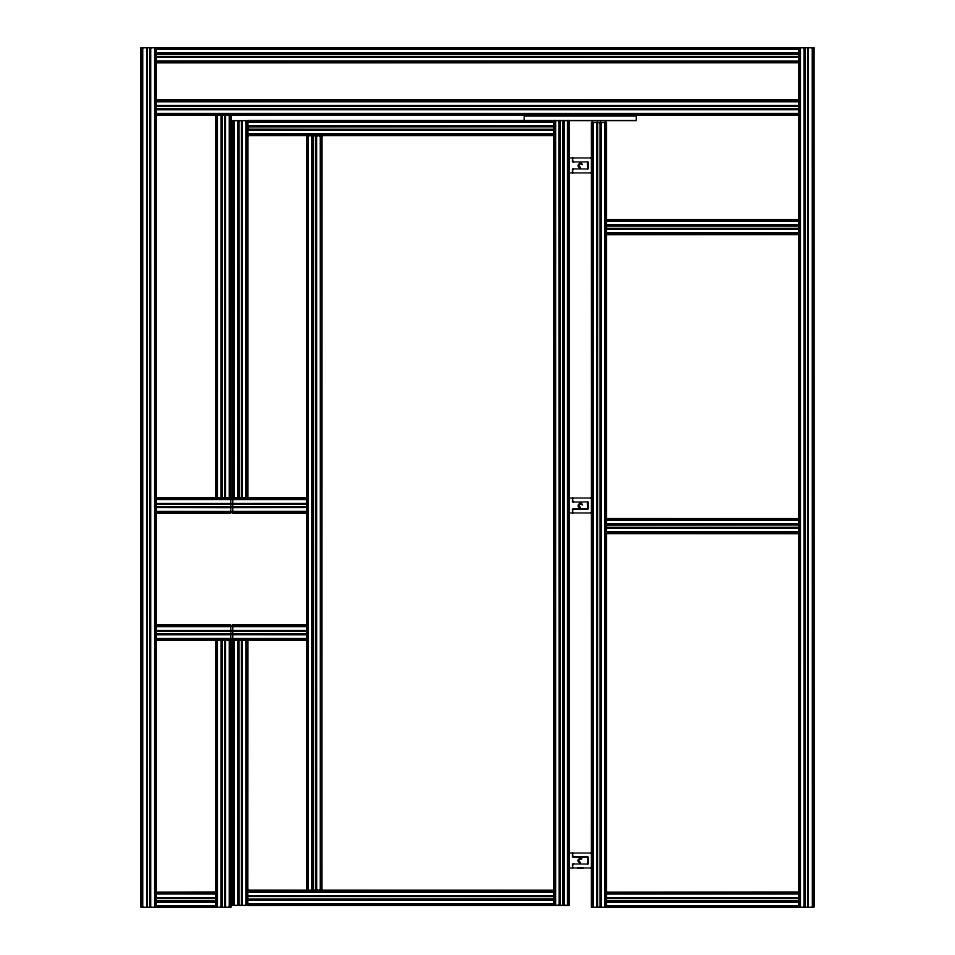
<?xml version="1.0" encoding="UTF-8"?>
<svg xmlns="http://www.w3.org/2000/svg" width="955" height="955" viewBox="0 0 955 955"><rect width="100%" height="100%" fill="white"/><g stroke="black" fill="none" stroke-linecap="round" stroke-linejoin="round"><path stroke-width="1.43" d="M580.174 167.018C575.71 165.239 581.989 162.851 581.213 164.153M580.174 507.081C575.937 505.434 582.025 502.855 581.595 504.622M580.174 862.09C576.593 861.338 580.604 857.638 581.213 859.225M587.528 163.484L587.755 168.892M587.528 503.548L587.755 508.955L572.582 508.955L572.582 512.978L569.025 512.978M569.025 853.03L572.582 853.03L572.582 857.053L587.755 857.053L587.755 863.965M587.528 163.46L587.755 161.98M587.528 503.524L587.755 502.044M560.036 120.593L560.036 905.352L559.809 120.593M569.013 120.593L568.953 905.352L232.71 905.352L232.71 640.029L307.45 640.005M554.079 905.352L554.139 120.593M569.001 905.352L568.022 905.352L568.022 120.593M156.107 625.083L230.847 625.131L230.788 907.214L141.173 907.25L141.173 47.75L813.827 47.75M156.119 47.977L798.869 47.881M156.119 48.204L798.869 48.168M156.119 48.311L798.869 48.311M156.119 48.454L798.869 48.454M156.119 48.621L798.869 48.657M156.119 48.968L798.869 48.992M156.119 49.242L798.869 49.242M156.119 53.086L798.869 53.086M156.119 53.277L798.869 53.253M156.119 53.444L798.869 53.48M156.119 53.731L798.869 53.707M156.119 53.898L798.869 53.898M156.119 56.548L798.869 56.548M798.869 56.763L156.119 56.763L155.987 53.719M156.119 56.882L798.869 56.882M156.119 57.049L798.869 57.109M156.119 57.276L798.869 57.276M156.119 61.251L798.869 61.251M156.119 61.43L798.869 61.43M156.119 61.609L798.869 61.693M156.119 61.788L798.869 61.848M156.119 61.956L798.869 61.956M156.119 62.242L798.869 62.242M156.119 62.469L798.869 62.373M156.119 62.696L798.869 62.672M156.119 100.394L798.869 100.526L156.119 100.741M156.119 100.932L798.869 100.776M156.119 101.111L798.869 101.135M156.119 101.314L798.869 101.29M798.869 101.517L156.119 101.517L155.987 61.18M156.119 101.564L798.869 101.564M156.119 105.575L798.869 105.599M156.119 105.766L798.869 105.91L156.119 106.041M156.119 106.208L798.869 106.208M798.869 108.87L156.119 108.87L156.095 105.945M156.119 109.085L798.869 109.037M156.119 109.192L798.869 109.288M156.119 109.431L798.869 109.359M156.119 109.598L798.869 109.598M798.869 113.561L156.119 113.645L798.869 113.752M156.119 113.931L798.869 113.931M156.119 114.552L798.869 114.54M156.119 114.707L798.869 114.731M156.119 115.018L798.869 115.018M554.079 120.7L232.71 120.664L232.71 512.966L307.45 512.966M563.08 120.593L563.199 905.352M247.655 121.01L554.079 120.891M247.655 121.142L554.079 121.142M247.655 121.321L554.079 121.297M247.655 121.488L554.079 121.631L247.655 121.81M247.655 122.085L554.079 122.085M247.655 126.096L554.079 126.096M247.655 126.287L554.079 126.287M247.655 126.561L554.079 126.442M247.655 126.729L554.079 126.729M247.655 129.391L554.079 129.391M247.655 129.558L554.079 129.594M247.655 129.594L554.079 130.119M247.655 130.202L554.079 130.202M247.655 134.082L554.079 134.082M247.655 134.357L554.079 134.273M247.655 134.452L554.079 134.536L247.655 134.679M247.655 134.942L554.079 134.786M247.655 135.085L554.079 135.085M247.655 135.264L554.079 135.228M247.655 135.526L554.079 135.526M306.758 135.574L321.704 135.574L321.704 890.43M569.025 157.957L572.582 157.957L572.582 161.98L587.97 161.884L587.97 168.987L572.582 168.892L572.582 172.915L569.025 172.915M572.797 157.957L591.527 157.957M573.31 161.144L573.43 161.884M573.024 169.739L573.43 168.987M572.797 172.915L591.527 172.915M798.846 219.674L606.389 219.674L606.389 907.25M606.389 219.734L798.846 219.793M606.389 220.056L798.846 219.984M606.389 220.211L798.846 220.211M606.389 220.366L798.846 220.366M606.389 220.712L798.846 220.557M606.389 220.903L798.846 220.868M606.389 221.142L798.846 221.142M606.389 224.986L798.846 224.986M606.389 225.177L798.846 225.153M606.389 225.356L798.846 225.38M606.389 225.607L798.846 225.583M606.389 225.798L798.846 225.798M606.389 228.46L798.846 228.46M606.389 228.663L798.846 228.627M606.389 228.782L798.846 228.782M606.389 228.949L798.846 229.009M606.389 229.176L798.846 229.176M606.389 233.151L798.846 233.151M606.389 233.33L798.846 233.33M606.389 233.605L798.846 233.509M606.389 233.689L798.846 233.748M606.389 233.856L798.846 234.011M606.389 234.142L798.846 234.142M606.389 234.381L798.846 234.273M606.389 234.572L798.846 234.596M230.847 498.033L156.107 498.021L230.847 498.247M232.71 498.021L307.45 498.021L232.71 498.224M569.025 498.021L572.582 498.021L572.582 502.044L587.97 501.948L587.97 509.051L573.43 509.051L573.024 509.791M572.797 498.021L591.527 498.021M230.847 498.355L156.107 498.355L156.119 47.75M232.71 498.319L307.45 498.45M156.107 498.617L230.847 498.474M232.71 498.582L307.45 498.582M156.107 498.773L230.847 498.773M232.71 498.701L307.45 498.761M156.107 498.94L230.847 498.94M232.71 498.856L307.45 498.892M156.107 499.107L230.847 499.107M232.71 499.059L307.45 499.238M156.107 499.286L230.847 499.286M156.107 499.477L230.847 499.477M232.71 499.513L307.45 499.513M573.31 501.196L573.43 501.948M156.107 503.548L230.847 503.548M232.71 503.524L307.45 503.524M156.107 503.739L230.847 503.739M232.71 503.727L307.45 503.727M156.107 503.894L230.847 503.894M232.71 504.001L307.45 503.977M156.107 504.168L230.847 504.168M232.71 504.168L307.45 504.168M156.107 506.83L230.847 506.998M307.45 506.83L232.71 506.998L307.45 507.033M156.107 507.081L230.847 507.212M156.107 507.236L230.847 507.368M232.71 507.224L307.45 507.236M156.107 507.439L230.847 507.547M232.71 507.547L307.45 507.439M156.107 511.474L230.847 511.522M232.71 511.498L307.45 511.522M156.107 511.725L230.847 511.749M232.71 511.701L307.45 511.605M156.107 511.928L230.847 511.904M232.71 511.88L307.45 511.796M156.107 512.095L230.847 512.095M232.71 512.059L307.45 512.059M156.107 512.381L230.847 512.262M232.71 512.226L307.45 512.381M156.107 512.501L230.847 512.549M232.71 512.405L307.45 512.501M156.107 512.775L230.847 512.668M232.71 512.775L307.45 512.751M156.107 512.966L230.847 512.966L230.812 115.054M572.797 512.978L591.527 512.978M606.389 518.613L798.846 518.661M798.846 518.828L606.389 518.935L798.846 518.995M606.389 519.162L798.846 519.317M606.389 519.472L798.846 519.508L606.389 519.675M606.389 519.83L798.846 519.854M606.389 520.105L798.846 520.105M606.389 524.116L798.846 523.937M606.389 524.14L798.846 524.307M606.389 524.462L798.846 524.45L606.389 524.582M606.389 524.749L798.846 524.749M606.389 527.411L798.846 527.411M606.389 527.626L798.846 527.626M798.846 527.733L606.389 527.9L798.846 527.972M606.389 528.139L798.846 528.139M606.389 532.102L798.846 532.102M606.389 532.293L798.846 532.472M606.389 532.556L798.846 532.639L606.389 532.806M606.389 532.962L798.846 532.962M606.389 533.224L798.846 533.105M606.389 533.332L798.846 533.415M606.389 533.558L798.846 533.558M232.71 625.167L307.45 625.131M156.107 625.298L230.847 625.382M232.71 625.382L307.45 625.215M156.107 625.501L230.847 625.465M232.71 625.501L307.45 625.406M232.71 625.788L307.45 625.752M307.45 625.907L232.71 625.991L307.45 626.122M156.107 626.17L230.847 626.003M156.107 626.349L230.847 626.349M232.71 626.301L307.45 626.301M156.107 626.528L230.847 626.528M232.71 626.576L307.45 626.576M156.107 630.598L230.847 630.598M232.71 630.587L307.45 630.587M156.107 630.789L230.847 630.945M232.71 630.813L307.45 630.933M156.107 631.028L230.847 631.064M232.71 631.028L307.45 631.016M230.847 631.219L156.107 631.219L156.119 634.18L230.847 634.048M232.71 631.219L307.45 631.219M156.107 633.881L230.847 633.881M232.71 633.881L307.45 633.881M232.71 634.048L307.45 634.096M156.107 634.299L230.847 634.275M232.71 634.192L307.45 634.204M156.107 634.454L230.847 634.418M232.71 634.371L307.45 634.502M156.107 634.609L230.847 634.609M232.71 634.609L307.45 634.609M230.847 638.537L156.107 638.585L156.107 907.25M232.71 638.573L307.45 638.561M156.107 638.811L230.847 638.776M232.71 638.764L307.45 638.847M156.107 638.99L230.847 638.967M232.71 639.11L307.45 638.943M156.107 639.325L230.847 639.158M232.71 639.277L307.45 639.277M156.107 639.468L230.847 639.468M232.71 639.432L307.45 639.468M156.107 639.599L230.847 639.599M232.71 639.575L307.45 639.564M156.107 639.898L230.847 639.731M232.71 639.802L307.45 639.91M156.107 640.005L230.847 640.029M572.797 853.03L591.527 853.03M573.31 856.205L573.43 856.957L587.97 856.957L587.97 864.06L572.582 863.965L572.582 867.988L569.025 867.988M573.024 864.8L573.43 864.06M572.797 867.988L591.527 867.988M554.079 890.406L247.655 890.406L554.079 890.49M247.655 890.705L554.079 890.705M247.655 890.955L554.079 890.824M247.655 891.111L554.079 891.134M247.655 891.242L554.079 891.302M247.655 891.469L554.079 891.445M247.655 891.624L554.079 891.624M247.655 891.898L554.079 891.898M156.107 892.376L215.902 892.304M606.389 892.304L798.846 892.304M156.107 892.424L215.902 892.436M606.389 892.507L798.846 892.436M156.107 892.722L215.902 892.603M606.389 892.722L798.846 892.603M156.107 892.865L215.902 892.865M606.389 892.865L798.846 892.865M156.107 893.044L215.902 893.176M606.389 893.176L798.846 893.009M156.107 893.212L215.902 893.367M606.389 893.367L798.846 893.343M156.107 893.522L215.902 893.522M606.389 893.522L798.846 893.522M215.902 893.796L156.107 893.796L156.047 113.406M606.389 893.796L798.846 893.796M247.655 895.909L554.079 895.909M247.655 896.1L554.079 896.1M554.079 896.256L247.655 896.339L554.079 896.542M156.107 897.807L215.902 897.807M606.389 897.807L798.846 897.807M156.107 898.154L215.902 897.998M606.389 898.154L798.846 897.998M156.107 898.237L215.902 898.285M606.389 898.237L798.846 898.249M156.107 898.452L215.902 898.452M606.389 898.452L798.846 898.452M247.655 899.204L554.079 899.204M247.655 899.514L554.079 899.419M247.655 899.622L554.079 899.598M247.655 899.932L554.079 899.825M247.655 900.016L554.079 900.016M156.107 901.102L215.902 901.102M606.389 901.102L798.846 901.102M215.902 901.281L156.107 901.317L155.987 898.297M606.389 901.317L798.846 901.317M156.107 901.425L215.902 901.425M606.389 901.496L798.846 901.52L606.389 901.663M156.107 901.639L215.902 901.723M156.107 901.914L215.902 901.83M606.389 901.914L798.846 901.83M554.079 903.896L247.655 903.896L554.079 904.087M247.655 904.17L554.079 904.266M247.655 904.349L554.079 904.433M247.655 904.6L554.079 904.6M247.655 904.922L554.079 904.898M247.655 905.053L554.079 905.125L247.655 905.328L247.643 640.029M557.923 905.352L558.639 905.352M564.632 905.352L565.241 905.352M156.107 905.877L215.902 905.806M606.389 905.877L798.846 905.806M156.107 906.08L215.902 905.985M606.389 906.08L798.846 905.985M156.107 906.164L215.902 906.247M606.389 906.247L798.846 906.164M156.107 906.343L215.902 906.498M606.389 906.498L798.846 906.343M156.107 906.653L215.902 906.653M606.389 906.653L798.846 906.653M156.107 906.796L215.902 906.773M606.389 906.796L798.846 906.796M156.107 906.987L215.902 907.047M606.389 906.987L798.846 907.119M580.139 167.746C575.041 166.97 580.437 160.082 582.466 164.666M580.139 507.809C574.815 506.878 580.915 499.99 582.538 505.004M580.139 862.819C573.8 860.288 582.371 856.731 581.834 858.796M579.613 506.938L578.814 506.114M579.279 166.671L578.694 165.513M579.279 861.744L578.814 861.124M813.708 47.75L813.815 907.25L591.443 907.214L591.515 122.455L606.389 122.455L606.389 219.435M813.6 47.75L813.612 907.25M813.433 47.75L813.421 907.25M813.266 47.75L813.23 907.25M812.908 47.75L812.908 907.25M812.741 47.75L812.741 907.25M812.562 47.75L812.645 907.25M812.371 47.75L812.454 907.25M808.3 47.75L808.3 907.25M808.121 907.25L808.109 47.75L807.954 907.25M807.87 47.75L807.846 907.25M807.679 47.75L807.679 907.25M805.017 47.75L805.017 907.25M804.85 47.75L804.862 907.25M804.635 47.75L804.611 907.25M804.444 47.75L804.444 907.25M804.301 47.75L804.301 907.25M800.374 47.75L800.374 907.25M800.099 47.75L800.099 907.25M799.92 47.75L799.753 907.25M799.586 47.75L799.55 907.25M799.431 47.75L799.442 907.25L799.18 47.75M799.001 53.719L799.072 58.195M799.001 61.18L799.144 101.469M799.072 105.945L799.001 108.93M799.013 113.406L799.072 907.25M798.869 47.75L798.846 907.25M606.27 122.455L606.174 907.214L606.127 122.455M605.936 122.455L605.804 907.214M605.649 122.455L605.649 907.214M605.542 122.455L605.398 907.214M605.303 122.455L605.219 907.214M605.028 122.455L605.124 907.214M604.945 122.455L604.945 907.214M601.053 122.455L601.053 907.214M600.862 122.455L600.97 907.214M600.647 122.455L600.659 907.214M600.444 122.455L600.456 907.214M600.253 122.455L600.253 907.214M597.591 122.455L597.424 907.214M597.305 122.455L597.376 907.214M597.138 122.455L597.138 907.214M596.947 122.455L596.947 907.214M592.936 122.455L592.936 907.214M592.661 122.455L592.661 907.214M592.482 122.455L592.506 907.214M592.315 122.455L592.279 907.214M592.148 122.455L592.148 907.214M592.005 122.455L591.861 907.214L591.646 122.455M582.813 867.988L577.739 867.988M568.822 120.593L568.798 905.352M568.726 120.593L568.571 905.352M568.428 120.593L568.428 905.352L568.273 120.593M567.855 120.593L567.759 905.352M567.58 120.593L567.58 905.352M563.88 120.593L563.88 905.352M563.689 120.593L563.605 905.352M563.498 120.593L563.438 905.352M563.295 120.593L563.366 905.352M562.877 120.593L562.877 905.352M560.227 120.593L560.227 905.352M559.606 120.593L559.773 905.352M559.415 120.593L559.582 905.352M559.224 120.593L559.224 905.352M555.571 120.593L555.571 905.352M555.321 120.593L555.297 905.352M555.142 120.593L555.118 905.352M554.915 120.593L554.951 905.352L554.819 120.593M554.497 120.593L554.497 905.352M554.282 120.593L554.378 905.352M524.188 120.593L524.188 116.104L636.293 116.104L636.293 120.593L247.655 120.593L247.643 498.033M321.596 890.43L321.477 135.574L321.25 890.43M321.107 135.574L321.107 890.43M320.952 135.574L320.534 890.43M320.259 135.574L320.438 890.43M316.559 135.574L316.559 890.43M316.284 135.574L316.368 890.43M316.177 135.574L316.105 890.43L315.974 135.574M315.771 135.574L315.759 890.43M315.556 135.574L315.556 890.43M312.906 135.574L312.906 890.43M312.691 135.574L312.739 890.43M312.607 135.574L312.595 890.43M312.428 135.574L312.488 890.43M312.261 135.574L312.285 890.43M311.903 135.574L312.094 890.43M308.25 135.574L308.25 890.43M307.976 135.574L307.976 890.43M307.82 135.574L307.82 890.43M307.594 135.574L307.594 890.43L307.462 135.574M307.319 135.574L307.176 890.43M306.961 890.43L306.961 135.574L306.758 499.572M306.758 504.049L306.77 507.033M306.77 513.002L306.758 626.385M306.77 630.861L306.758 635.338M306.758 639.802L306.782 890.43M247.584 498.033L247.452 120.664L247.333 498.033M247.572 640.029L247.452 905.352M247.357 640.029L247.238 905.352M247.106 120.664L247.094 498.033M247.059 640.029L247.094 905.352M246.951 120.664L246.987 498.033M246.903 640.029L246.951 905.352M246.784 120.664L246.784 498.033M246.784 640.029L246.784 905.352M246.617 120.664L246.438 498.033M246.617 640.029L246.617 905.352M246.414 120.664L246.414 498.033M246.438 640.029L246.414 905.352M246.211 120.664L246.163 498.033M246.163 640.029L246.211 905.352M242.152 120.664L242.152 498.033M242.152 640.029L242.152 905.352M241.985 120.664L241.961 498.033M241.985 640.029L241.961 905.352L241.675 640.029M241.806 120.664L241.675 498.033M241.52 120.664L241.52 498.033M241.508 640.029L241.508 905.352M238.678 120.664L238.857 498.033M238.857 640.029L238.678 905.352M238.655 120.664L238.547 498.033M238.535 640.029L238.643 905.352M238.368 120.664L238.464 498.033M238.296 640.029L238.44 905.352M238.129 120.664L238.129 498.033M238.129 640.029L238.129 905.352M234.154 498.033L234.178 120.664L233.975 498.033M234.178 905.352L234.154 640.029L233.975 905.352M233.796 120.664L233.796 498.033M233.796 640.029L233.796 905.352M233.629 120.664L233.629 498.033M233.617 640.029L233.617 905.352M233.486 120.664L233.462 498.033M233.378 640.029L233.39 905.352M233.163 120.664L233.127 498.033L233.044 120.664M233.271 640.029L233.307 905.352M233.008 640.029L232.936 905.352M232.71 625.083L232.829 905.352M230.644 115.054L230.537 498.033M230.644 640.029L230.704 907.214M230.418 115.054L230.418 498.033M230.43 640.029L230.43 907.214M230.286 115.054L230.131 498.033M230.143 640.029L230.286 907.214M230.06 115.054L229.976 498.033M229.976 640.029L229.94 907.214M229.797 115.054L229.785 498.033M229.785 640.029L229.809 907.214M229.618 115.054L229.618 498.033M229.63 640.029L229.63 907.214M229.343 115.054L229.343 498.033M229.355 640.029L229.355 907.214M225.428 115.054L225.428 498.033M225.428 640.029L225.428 907.214M225.273 115.054L225.273 498.033M225.273 640.029L225.273 907.214M225.082 115.054L225.082 498.033L224.867 115.054M225.094 640.029L224.95 907.214M224.867 640.029L224.879 907.214M224.7 115.054L224.7 498.033M224.7 640.029L224.7 907.214M222.038 115.054L222.038 498.033M222.038 640.029L222.038 907.214M221.835 115.054L221.87 498.033M221.882 640.029L221.835 907.214M221.763 115.054L221.62 498.033M221.763 640.029L221.632 907.214M221.429 115.054L221.417 498.033M221.429 640.029L221.417 907.214M221.226 115.054L221.226 498.033M221.238 640.029L221.238 907.214M217.346 115.054L217.346 498.033M217.346 640.029L217.346 907.214M217.072 115.054L217.167 498.033M217.167 640.029L217.072 907.214M216.976 115.054L216.809 498.033M216.988 640.029L216.988 907.214M216.642 115.054L216.642 498.033M216.642 640.029L216.642 907.214M216.487 115.054L216.487 498.033M216.487 640.029L216.487 907.214M216.284 115.054L216.224 498.033M216.284 640.029L216.224 907.214M216.093 115.054L216.033 498.033M216.117 640.029L216.033 907.214M215.902 115.054L215.961 498.033M215.914 640.029L215.902 907.25M156.119 504.359L156.119 507.344M156.119 511.82L156.119 626.719M155.904 47.75L155.796 907.25M155.534 47.75L155.665 907.25M155.379 47.75L155.379 907.25M155.211 47.75L155.211 907.25M155.032 47.75L155.032 907.25M154.853 47.75L154.853 907.25M154.674 47.75L154.674 907.25M150.603 47.75L150.603 907.25M150.413 47.75L150.389 907.25M150.257 47.75L150.186 907.25M149.983 47.75L149.983 907.25M147.321 47.75L147.321 907.25M147.142 907.25L147.046 47.75L146.784 907.25M146.7 47.75L146.748 907.25M142.617 47.75L142.665 907.25M142.426 47.75L142.391 907.25M142.235 47.75L142.211 907.25M142.044 47.75L142.044 907.25M141.877 47.75L141.877 907.25M141.603 47.75L141.627 907.25M141.4 47.75L141.459 907.25M141.197 47.75L141.304 907.25M798.869 100.072L156.119 100.084L798.869 100.18M798.869 114.23L156.119 114.242L798.869 114.337M230.847 625.752L156.107 625.764L230.847 625.812"/></g></svg>
